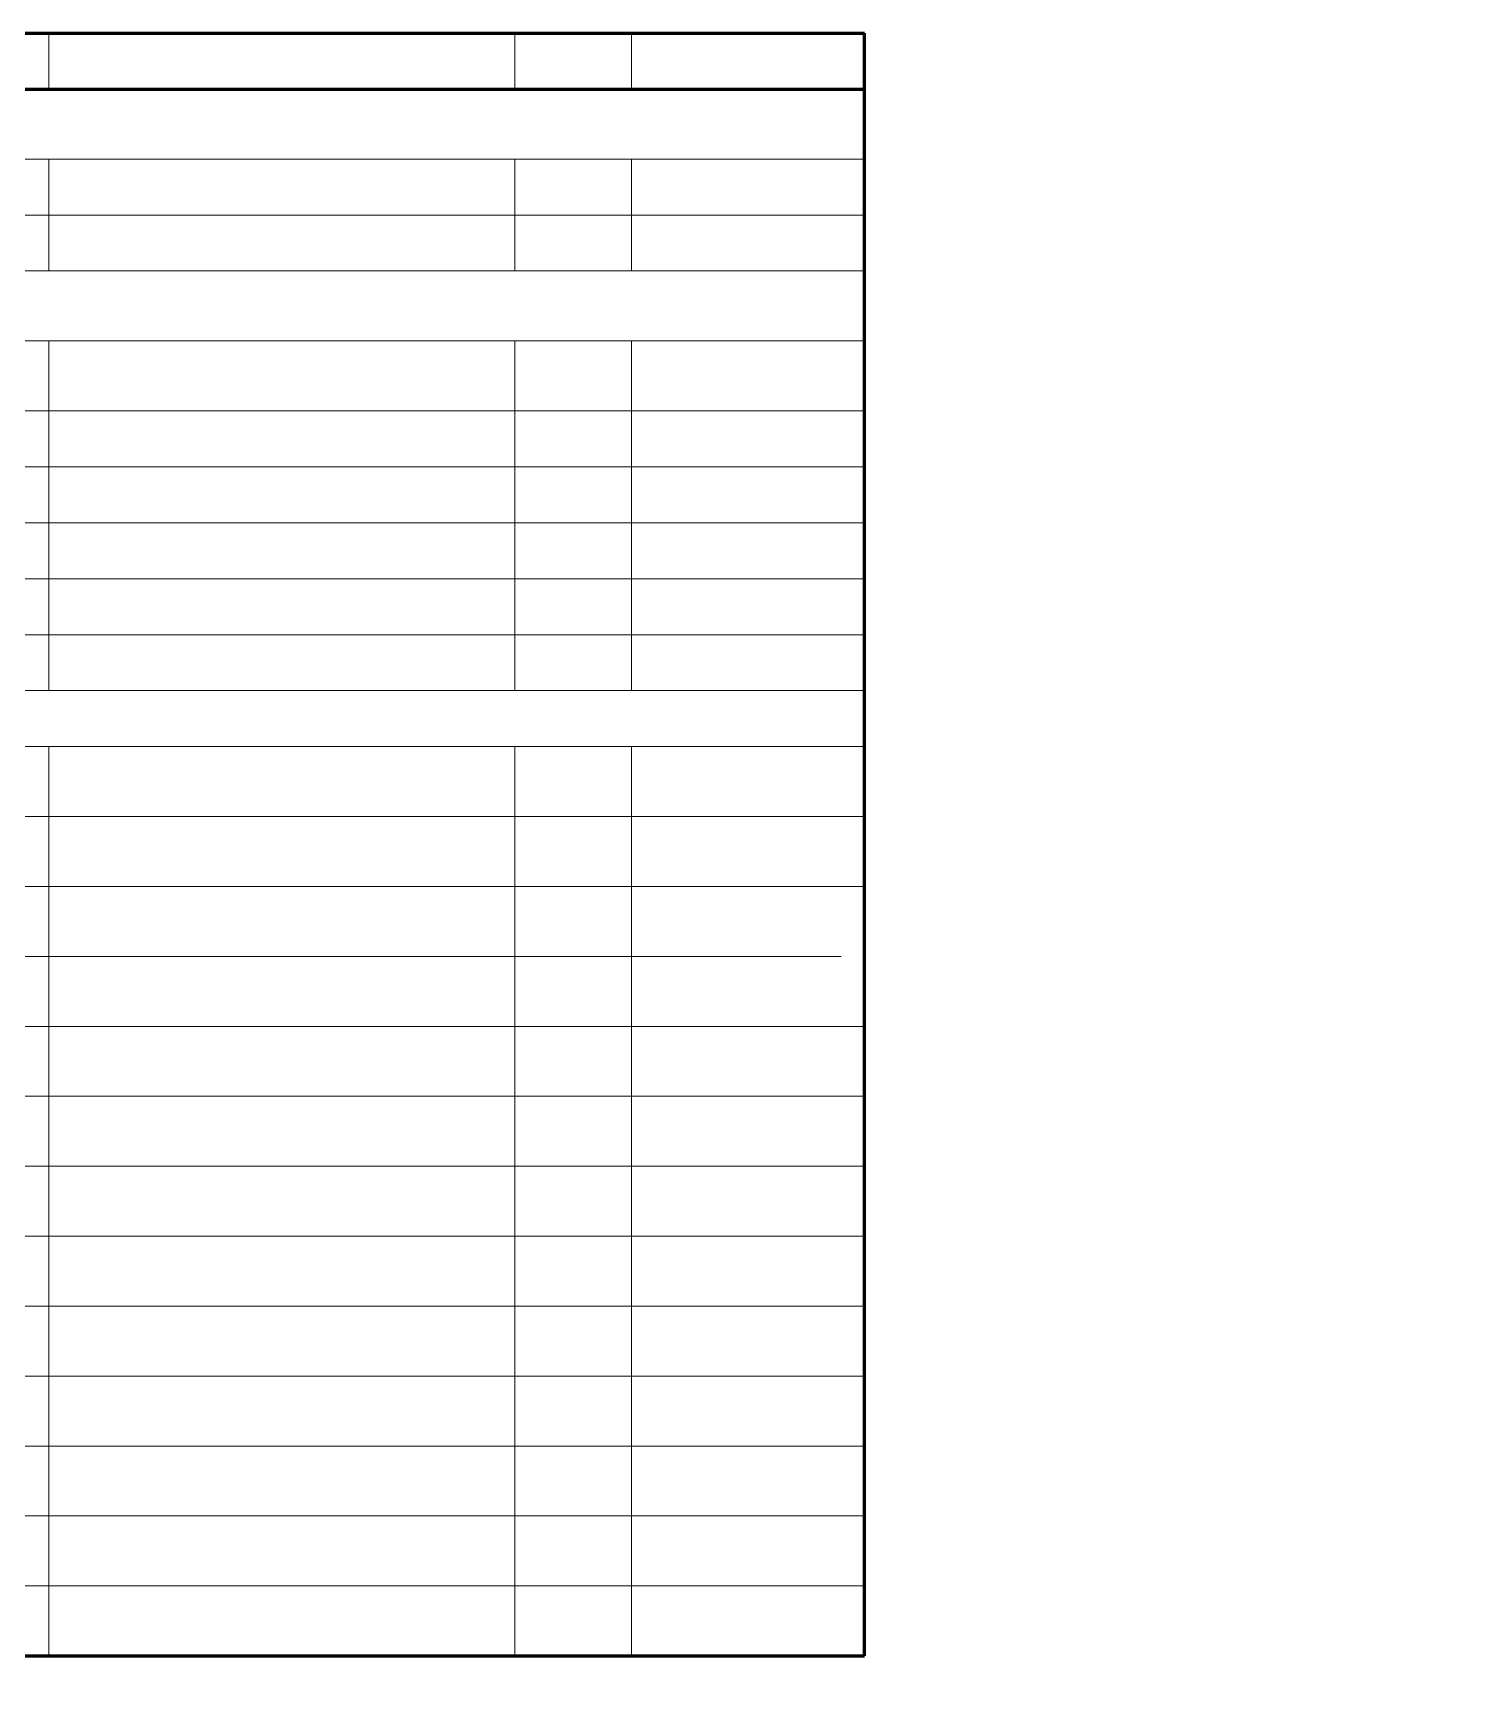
# Model space of a CAD drawing. Header units: millimetres. Extents: x 0 to 1680, y 0 to 594.
# Drawn here: x 397.8 to 602.5, y 0 to 237 of the extents above; entities that cross this region are included whole.
import ezdxf

# ---------------------------------------------------------------- set-up
doc = ezdxf.new("R2010")
doc.units = ezdxf.units.MM
doc.linetypes.add('K5LT32792', pattern=[0])
doc.linetypes.add('K5LT32794', pattern=[0])
doc.layers.add('Системный слой', color=7, linetype='Continuous')

# ---------------------------------------------------------------- blocks, each defined once
blk = doc.blocks.new('U1188')
at = {"layer": 'Системный слой', "color": 5, "linetype": 'K5LT32792', "lineweight": 60, "true_color": 0x0000ff}
for p, q in [((20, 237), (516.67, 237)), ((516.67, 229), (516.67, 237)), ((390, 229), (516.67, 229)), ((516.67, 211), (516.67, 229)), ((516.67, 203), (516.67, 211)), ((516.67, 193), (516.67, 203)), ((516.67, 183), (516.67, 193)), ((516.67, 175), (516.67, 183)), ((516.67, 167), (516.67, 175)), ((516.67, 159), (516.67, 167)), ((516.67, 151), (516.67, 159)), ((516.67, 143), (516.67, 151)), ((516.67, 135), (516.67, 143)), ((516.67, 5), (516.67, 135)), ((233.33, 5), (516.67, 5))]:
    blk.add_line(p, q, dxfattribs=at)
at = {"layer": 'Системный слой', "color": 7, "linetype": 'K5LT32794', "lineweight": 18}
for p, q in [((400, 229), (400, 237)), ((466.67, 229), (466.67, 237)), ((483.33, 229), (483.33, 237)), ((390, 219), (516.67, 219)), ((400, 203), (400, 219)), ((466.67, 203), (466.67, 219)), ((483.33, 203), (483.33, 219)), ((390, 211), (516.67, 211)), ((390, 203), (516.67, 203)), ((390, 193), (516.67, 193)), ((400, 183), (400, 193)), ((466.67, 183), (466.67, 193)), ((483.33, 183), (483.33, 193)), ((390, 183), (516.67, 183)), ((400, 175), (400, 183)), ((466.67, 175), (466.67, 183)), ((483.33, 175), (483.33, 183)), ((390, 175), (516.67, 175)), ((400, 167), (400, 175)), ((466.67, 167), (466.67, 175)), ((483.33, 167), (483.33, 175)), ((390, 167), (516.67, 167)), ((400, 159), (400, 167)), ((466.67, 159), (466.67, 167)), ((483.33, 159), (483.33, 167)), ((390, 159), (516.67, 159)), ((400, 151), (400, 159)), ((466.67, 151), (466.67, 159)), ((483.33, 151), (483.33, 159)), ((390, 151), (516.67, 151)), ((400, 143), (400, 151)), ((466.67, 143), (466.67, 151)), ((483.33, 143), (483.33, 151)), ((390, 143), (516.67, 143)), ((390, 135), (516.67, 135)), ((400, 125), (400, 135)), ((466.67, 125), (466.67, 135)), ((483.33, 125), (483.33, 135)), ((390, 125), (516.67, 125)), ((400, 5), (400, 125)), ((466.67, 5), (466.67, 125)), ((483.33, 5), (483.33, 125)), ((390, 115), (400, 115)), ((400, 115), (466.67, 115)), ((466.67, 115), (483.33, 115)), ((483.33, 115), (516.67, 115)), ((390, 105), (513.33, 105)), ((390, 95), (400, 95)), ((400, 95), (466.67, 95)), ((466.67, 95), (483.33, 95)), ((483.33, 95), (516.67, 95)), ((390, 85), (400, 85)), ((400, 85), (466.67, 85)), ((466.67, 85), (483.33, 85)), ((483.33, 85), (516.67, 85)), ((390, 75), (400, 75)), ((400, 75), (466.67, 75)), ((466.67, 75), (483.33, 75)), ((483.33, 75), (516.67, 75)), ((390, 65), (400, 65)), ((400, 65), (466.67, 65)), ((466.67, 65), (483.33, 65)), ((483.33, 65), (516.67, 65)), ((390, 55), (400, 55)), ((400, 55), (466.67, 55)), ((466.67, 55), (483.33, 55)), ((483.33, 55), (516.67, 55)), ((390, 45), (400, 45)), ((400, 45), (466.67, 45)), ((466.67, 45), (483.33, 45)), ((483.33, 45), (516.67, 45)), ((390, 35), (400, 35)), ((400, 35), (466.67, 35)), ((466.67, 35), (483.33, 35)), ((483.33, 35), (516.67, 35)), ((390, 25), (400, 25)), ((400, 25), (466.67, 25)), ((466.67, 25), (483.33, 25)), ((483.33, 25), (516.67, 25)), ((390, 15), (400, 15)), ((400, 15), (466.67, 15)), ((466.67, 15), (483.33, 15)), ((483.33, 15), (516.67, 15))]:
    blk.add_line(p, q, dxfattribs=at)

msp = doc.modelspace()

# ---------------------------------------------------------------- block references
at = {"layer": 'Системный слой'}
msp.add_blockref('U1188', (0, 0), dxfattribs=at)

doc.saveas('drawing.dxf')
